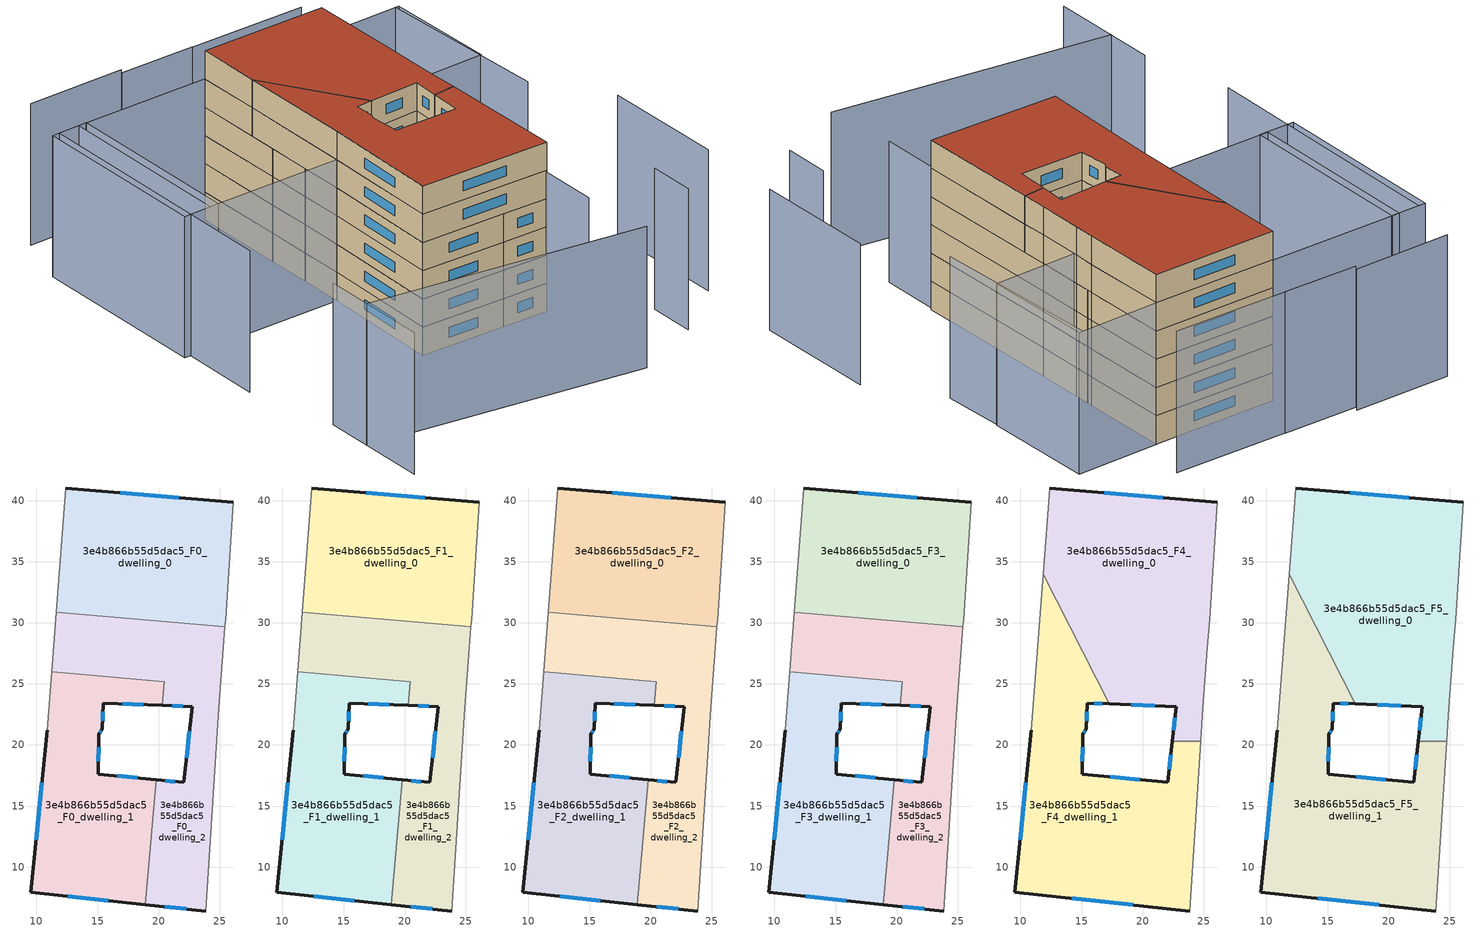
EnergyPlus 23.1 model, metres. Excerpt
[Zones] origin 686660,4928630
3e4b866b55d5dac5_F0_dwelling_0
 floor ground (EU_floor_Construction): 26.11,39.85 25.48,30.29 25.42,29.67 11.62,30.86 12.42,41.03 z0
 wall outside (EU_wall_Construction): 26.11,39.85 12.42,41.03 z0:3
 wall adiabatic (EU_wall_Construction): 25.42,29.67 25.48,30.29 26.11,39.85 / 12.42,41.03 11.62,30.86 z0:3
 wall to 3e4b866b55d5dac5_F0_dwelling_2 (EU_wall_Construction): 11.62,30.86 25.42,29.67 z0:3
 window (EU_Window_Construction): 21.66,40.24 16.87,40.65 z0.98:2.02
3e4b866b55d5dac5_F0_dwelling_1
 floor ground (EU_floor_Construction): 20.48,25.19 20.31,23.23 15.46,23.42 15.38,21.3 15.09,20.87 15.06,17.61 19.79,17.15 18.9,6.93 9.53,7.92 10.87,21.2 11.24,25.99 z0
 wall outside (EU_wall_Construction): 19.79,17.15 15.06,17.61 15.09,20.87 15.38,21.3 15.46,23.42 20.31,23.23 / 10.87,21.2 9.53,7.92 18.9,6.93 z0:3
 wall to 3e4b866b55d5dac5_F0_dwelling_2 (EU_wall_Construction): 18.9,6.93 19.79,17.15 / 20.31,23.23 20.48,25.19 11.24,25.99 z0:3
 wall adiabatic (EU_wall_Construction): 11.24,25.99 10.87,21.2 z0:3
 window (EU_Window_Construction): 15.41,21.99 15.43,22.73 / 15.18,21.01 15.29,21.16 / 15.07,18.67 15.08,19.81 / 18.25,17.3 16.6,17.46 / 12.58,7.6 15.86,7.25 / 10.43,16.89 9.97,12.24 / 17.04,23.36 18.73,23.29 z0.98:2.02
3e4b866b55d5dac5_F0_dwelling_2
 floor ground (EU_floor_Construction): 25.42,29.67 25.27,27.95 24.92,22.98 23.85,6.4 18.9,6.93 19.79,17.15 22.06,16.92 22.75,23.13 20.31,23.23 20.48,25.19 11.24,25.99 11.62,30.86 z0
 wall outside (EU_wall_Construction): 20.31,23.23 22.75,23.13 22.06,16.92 19.79,17.15 / 18.9,6.93 23.85,6.4 z0:3
 wall adiabatic (EU_wall_Construction): 11.62,30.86 11.24,25.99 / 23.85,6.4 24.92,22.98 25.27,27.95 25.42,29.67 z0:3
 window (EU_Window_Construction): 21.1,23.2 21.96,23.17 / 20.51,6.76 22.24,6.57 / 21.32,17 20.53,17.08 / 22.53,21.11 22.28,18.94 z0.98:2.02
3e4b866b55d5dac5_F1_dwelling_0
 floor to 3e4b866b55d5dac5_F0_dwelling_0 (EU_floor_Construction): 26.11,39.85 25.48,30.29 25.42,29.67 11.62,30.86 12.42,41.03 z3
 wall outside (EU_wall_Construction): 26.11,39.85 12.42,41.03 z3:6
 wall adiabatic (EU_wall_Construction): 25.42,29.67 25.48,30.29 26.11,39.85 / 12.42,41.03 11.62,30.86 z3:6
 wall to 3e4b866b55d5dac5_F1_dwelling_2 (EU_wall_Construction): 11.62,30.86 25.42,29.67 z3:6
 window (EU_Window_Construction): 21.66,40.24 16.87,40.65 z3.98:5.02
3e4b866b55d5dac5_F1_dwelling_1
 floor to 3e4b866b55d5dac5_F0_dwelling_1 (EU_floor_Construction): 20.48,25.19 20.31,23.23 15.46,23.42 15.38,21.3 15.09,20.87 15.06,17.61 19.79,17.15 18.9,6.93 9.53,7.92 10.87,21.2 11.24,25.99 z3
 wall outside (EU_wall_Construction): 19.79,17.15 15.06,17.61 15.09,20.87 15.38,21.3 15.46,23.42 20.31,23.23 / 10.87,21.2 9.53,7.92 18.9,6.93 z3:6
 wall to 3e4b866b55d5dac5_F1_dwelling_2 (EU_wall_Construction): 18.9,6.93 19.79,17.15 / 20.31,23.23 20.48,25.19 11.24,25.99 z3:6
 wall adiabatic (EU_wall_Construction): 11.24,25.99 10.87,21.2 z3:6
 window (EU_Window_Construction): 15.41,21.99 15.43,22.73 / 15.18,21.01 15.29,21.16 / 15.07,18.67 15.08,19.81 / 18.25,17.3 16.6,17.46 / 12.58,7.6 15.86,7.25 / 10.43,16.89 9.97,12.24 / 17.04,23.36 18.73,23.29 z3.98:5.02
3e4b866b55d5dac5_F1_dwelling_2
 floor to 3e4b866b55d5dac5_F0_dwelling_2 (EU_floor_Construction): 25.42,29.67 25.27,27.95 24.92,22.98 23.85,6.4 18.9,6.93 19.79,17.15 22.06,16.92 22.75,23.13 20.31,23.23 20.48,25.19 11.24,25.99 11.62,30.86 z3
 wall outside (EU_wall_Construction): 20.31,23.23 22.75,23.13 22.06,16.92 19.79,17.15 / 18.9,6.93 23.85,6.4 z3:6
 wall adiabatic (EU_wall_Construction): 11.62,30.86 11.24,25.99 / 23.85,6.4 24.92,22.98 25.27,27.95 25.42,29.67 z3:6
 window (EU_Window_Construction): 21.1,23.2 21.96,23.17 / 20.51,6.76 22.24,6.57 / 21.32,17 20.53,17.08 / 22.53,21.11 22.28,18.94 z3.98:5.02
3e4b866b55d5dac5_F2_dwelling_0
 floor to 3e4b866b55d5dac5_F1_dwelling_0 (EU_floor_Construction): 26.11,39.85 25.48,30.29 25.42,29.67 11.62,30.86 12.42,41.03 z6
 wall outside (EU_wall_Construction): 26.11,39.85 12.42,41.03 z6:9
 wall adiabatic (EU_wall_Construction): 25.42,29.67 25.48,30.29 26.11,39.85 / 12.42,41.03 11.62,30.86 z6:9
 wall to 3e4b866b55d5dac5_F2_dwelling_2 (EU_wall_Construction): 11.62,30.86 25.42,29.67 z6:9
 window (EU_Window_Construction): 21.66,40.24 16.87,40.65 z6.98:8.02
3e4b866b55d5dac5_F2_dwelling_1
 floor to 3e4b866b55d5dac5_F1_dwelling_1 (EU_floor_Construction): 20.48,25.19 20.31,23.23 15.46,23.42 15.38,21.3 15.09,20.87 15.06,17.61 19.79,17.15 18.9,6.93 9.53,7.92 10.87,21.2 11.24,25.99 z6
 wall outside (EU_wall_Construction): 19.79,17.15 15.06,17.61 15.09,20.87 15.38,21.3 15.46,23.42 20.31,23.23 / 10.87,21.2 9.53,7.92 18.9,6.93 z6:9
 wall to 3e4b866b55d5dac5_F2_dwelling_2 (EU_wall_Construction): 18.9,6.93 19.79,17.15 / 20.31,23.23 20.48,25.19 11.24,25.99 z6:9
 wall adiabatic (EU_wall_Construction): 11.24,25.99 10.87,21.2 z6:9
 window (EU_Window_Construction): 15.41,21.99 15.43,22.73 / 15.18,21.01 15.29,21.16 / 15.07,18.67 15.08,19.81 / 18.25,17.3 16.6,17.46 / 12.58,7.6 15.86,7.25 / 10.43,16.89 9.97,12.24 / 17.04,23.36 18.73,23.29 z6.98:8.02
3e4b866b55d5dac5_F2_dwelling_2
 floor to 3e4b866b55d5dac5_F1_dwelling_2 (EU_floor_Construction): 25.42,29.67 25.27,27.95 24.92,22.98 23.85,6.4 18.9,6.93 19.79,17.15 22.06,16.92 22.75,23.13 20.31,23.23 20.48,25.19 11.24,25.99 11.62,30.86 z6
 wall outside (EU_wall_Construction): 20.31,23.23 22.75,23.13 22.06,16.92 19.79,17.15 / 18.9,6.93 23.85,6.4 z6:9
 wall adiabatic (EU_wall_Construction): 11.62,30.86 11.24,25.99 / 23.85,6.4 24.92,22.98 25.27,27.95 25.42,29.67 z6:9
 window (EU_Window_Construction): 21.1,23.2 21.96,23.17 / 20.51,6.76 22.24,6.57 / 21.32,17 20.53,17.08 / 22.53,21.11 22.28,18.94 z6.98:8.02
3e4b866b55d5dac5_F3_dwelling_0
 floor to 3e4b866b55d5dac5_F2_dwelling_0 (EU_floor_Construction): 26.11,39.85 25.48,30.29 25.42,29.67 11.62,30.86 12.42,41.03 z9
 wall outside (EU_wall_Construction): 26.11,39.85 12.42,41.03 z9:12
 wall adiabatic (EU_wall_Construction): 25.42,29.67 25.48,30.29 26.11,39.85 / 12.42,41.03 11.62,30.86 z9:12
 wall to 3e4b866b55d5dac5_F3_dwelling_2 (EU_wall_Construction): 11.62,30.86 25.42,29.67 z9:12
 window (EU_Window_Construction): 21.66,40.24 16.87,40.65 z9.98:11.02
3e4b866b55d5dac5_F3_dwelling_1
 floor to 3e4b866b55d5dac5_F2_dwelling_1 (EU_floor_Construction): 20.48,25.19 20.31,23.23 15.46,23.42 15.38,21.3 15.09,20.87 15.06,17.61 19.79,17.15 18.9,6.93 9.53,7.92 10.87,21.2 11.24,25.99 z9
 wall outside (EU_wall_Construction): 19.79,17.15 15.06,17.61 15.09,20.87 15.38,21.3 15.46,23.42 20.31,23.23 / 10.87,21.2 9.53,7.92 18.9,6.93 z9:12
 wall to 3e4b866b55d5dac5_F3_dwelling_2 (EU_wall_Construction): 18.9,6.93 19.79,17.15 / 20.31,23.23 20.48,25.19 11.24,25.99 z9:12
 wall adiabatic (EU_wall_Construction): 11.24,25.99 10.87,21.2 z9:12
 window (EU_Window_Construction): 15.41,21.99 15.43,22.73 / 15.18,21.01 15.29,21.16 / 15.07,18.67 15.08,19.81 / 18.25,17.3 16.6,17.46 / 12.58,7.6 15.86,7.25 / 10.43,16.89 9.97,12.24 / 17.04,23.36 18.73,23.29 z9.98:11.02
3e4b866b55d5dac5_F3_dwelling_2
 floor to 3e4b866b55d5dac5_F2_dwelling_2 (EU_floor_Construction): 25.42,29.67 25.27,27.95 24.92,22.98 23.85,6.4 18.9,6.93 19.79,17.15 22.06,16.92 22.75,23.13 20.31,23.23 20.48,25.19 11.24,25.99 11.62,30.86 z9
 wall outside (EU_wall_Construction): 20.31,23.23 22.75,23.13 22.06,16.92 19.79,17.15 / 18.9,6.93 23.85,6.4 z9:12
 wall adiabatic (EU_wall_Construction): 11.62,30.86 11.24,25.99 / 23.85,6.4 24.92,22.98 25.27,27.95 25.42,29.67 z9:12
 window (EU_Window_Construction): 21.1,23.2 21.96,23.17 / 20.51,6.76 22.24,6.57 / 21.32,17 20.53,17.08 / 22.53,21.11 22.28,18.94 z9.98:11.02
3e4b866b55d5dac5_F4_dwelling_0
 floor to 3e4b866b55d5dac5_F3_dwelling_0 (EU_floor_Construction): 26.11,39.85 25.48,30.29 25.42,29.67 13.53,30.7 11.86,33.95 12.42,41.03 z12
 floor to 3e4b866b55d5dac5_F3_dwelling_2 (EU_floor_Construction): 25.42,29.67 25.27,27.95 24.92,22.98 24.75,20.28 22.43,20.28 22.75,23.13 20.31,23.23 20.48,25.19 16.15,25.56 13.53,30.7 z12
 floor to 3e4b866b55d5dac5_F3_dwelling_1 (EU_floor_Construction): 20.48,25.19 20.31,23.23 17.28,23.35 16.15,25.56 z12
 wall outside (EU_wall_Construction): 17.28,23.35 22.75,23.13 22.43,20.28 / 26.11,39.85 12.42,41.03 z12:15
 wall adiabatic (EU_wall_Construction): 24.75,20.28 24.92,22.98 25.27,27.95 25.48,30.29 26.11,39.85 / 12.42,41.03 11.86,33.96 z12:15
 wall to 3e4b866b55d5dac5_F4_dwelling_1 (EU_wall_Construction): 22.43,20.28 24.75,20.28 / 11.86,33.96 17.28,23.35 z12:15
 window (EU_Window_Construction): 22.65,22.21 22.54,21.21 / 19.06,23.28 20.97,23.2 / 21.66,40.24 16.87,40.65 z12.98:14.02
3e4b866b55d5dac5_F4_dwelling_1
 floor to 3e4b866b55d5dac5_F3_dwelling_1 (EU_floor_Construction): 17.28,23.35 15.46,23.42 15.38,21.3 15.09,20.87 15.06,17.61 19.79,17.15 18.9,6.93 9.53,7.92 10.87,21.2 11.24,25.99 16.15,25.56 z12
 floor to 3e4b866b55d5dac5_F3_dwelling_0 (EU_floor_Construction): 11.86,33.95 13.53,30.7 11.62,30.86 z12
 floor to 3e4b866b55d5dac5_F3_dwelling_2 (EU_floor_Construction): 24.75,20.28 23.85,6.4 18.9,6.93 19.79,17.15 22.06,16.92 22.43,20.28 z12; 13.53,30.7 16.15,25.56 11.24,25.99 11.62,30.86 z12
 wall outside (EU_wall_Construction): 22.43,20.28 22.06,16.92 15.06,17.61 15.09,20.87 15.38,21.3 15.46,23.42 17.28,23.35 / 10.87,21.2 9.53,7.92 23.85,6.4 z12:15
 wall adiabatic (EU_wall_Construction): 11.86,33.96 10.87,21.2 / 23.85,6.4 24.75,20.28 z12:15
 window (EU_Window_Construction): 16.05,23.4 16.69,23.37 / 15.41,21.99 15.43,22.73 / 15.18,21.01 15.29,21.16 / 15.07,18.67 15.08,19.81 / 19.78,17.15 17.34,17.39 / 22.31,19.19 22.18,18.02 / 14.19,7.43 19.19,6.9 / 10.43,16.89 9.97,12.24 z12.98:14.02
3e4b866b55d5dac5_F5_dwelling_0
 floor to 3e4b866b55d5dac5_F4_dwelling_0 (EU_floor_Construction): 26.11,39.85 25.48,30.29 25.27,27.95 24.92,22.98 24.75,20.28 22.43,20.28 22.75,23.13 17.28,23.35 11.86,33.96 12.42,41.03 z15
 wall outside (EU_wall_Construction): 17.28,23.35 22.75,23.13 22.43,20.28 / 26.11,39.85 12.42,41.03 z15:18
 wall adiabatic (EU_wall_Construction): 24.75,20.28 24.92,22.98 25.27,27.95 25.48,30.29 26.11,39.85 / 12.42,41.03 11.86,33.96 z15:18
 wall to 3e4b866b55d5dac5_F5_dwelling_1 (EU_wall_Construction): 22.43,20.28 24.75,20.28 / 11.86,33.96 17.28,23.35 z15:18
 window (EU_Window_Construction): 22.65,22.21 22.54,21.21 / 19.06,23.28 20.97,23.2 / 21.66,40.24 16.87,40.65 z15.98:17.02
 roof outside (EU_roof_Construction): 24.75,20.28 24.92,22.98 25.27,27.95 25.48,30.29 26.11,39.85 12.42,41.03 11.86,33.96 17.28,23.35 22.75,23.13 22.43,20.28 z18
3e4b866b55d5dac5_F5_dwelling_1
 floor to 3e4b866b55d5dac5_F4_dwelling_1 (EU_floor_Construction): 11.86,33.96 17.28,23.35 15.46,23.42 15.38,21.3 15.09,20.87 15.06,17.61 22.06,16.92 22.43,20.28 24.75,20.28 23.85,6.4 9.53,7.92 10.87,21.2 z15
 wall outside (EU_wall_Construction): 22.43,20.28 22.06,16.92 15.06,17.61 15.09,20.87 15.38,21.3 15.46,23.42 17.28,23.35 / 10.87,21.2 9.53,7.92 23.85,6.4 z15:18
 wall adiabatic (EU_wall_Construction): 11.86,33.96 10.87,21.2 / 23.85,6.4 24.75,20.28 z15:18
 window (EU_Window_Construction): 16.05,23.4 16.69,23.37 / 15.41,21.99 15.43,22.73 / 15.18,21.01 15.29,21.16 / 15.07,18.67 15.08,19.81 / 19.78,17.15 17.34,17.39 / 22.31,19.19 22.18,18.02 / 14.19,7.43 19.19,6.9 / 10.43,16.89 9.97,12.24 z15.98:17.02
 roof outside (EU_roof_Construction): 23.85,6.4 24.75,20.28 22.43,20.28 22.06,16.92 15.06,17.61 15.09,20.87 15.38,21.3 15.46,23.42 17.28,23.35 11.86,33.96 10.87,21.2 9.53,7.92 z18
shading: -5.66,3.69 -6.63,-8.47 / -4.7,42.49 -7.13,13.65 / 34.19,20.3 34.89,39.3 / 28.46,45.23 15.71,46.42 / 15.77,46.42 7.56,47.16 / -6.06,-1.33 23.34,-7.94 / 31.16,-5.12 31.55,-0.08 / 37.67,-0.82 38.61,12.7 / 23.15,-0.16 25.27,27.95 / 7.88,47.67 -2.83,48.49 / -5.5,42.56 -1.52,42.24 / -1.52,42.24 -3.1,22.32 / -3.1,22.32 -7.08,22.63 / -7.08,22.63 -5.5,42.56 / 10.87,21.2 -4.01,22.43 / -4.01,22.43 -2.38,42.31 / -2.38,42.31 12.51,41.09 / 12.51,41.09 10.87,21.2 / 35.31,39.28 34.52,27.07 / 34.52,27.07 25.25,27.67 / 25.25,27.67 26.04,39.88 / 26.04,39.88 35.31,39.28 z0:15
[Building]
EU S2 Campaign: North Axis=0; Terrain=City; Solar Distribution=FullExterior
[Site:Location]
Bologna: Latitude=44.5; Longitude=11.25; Time Zone=1; Elevation=37
[SizingPeriod:WeatherFileDays]
AnnualSizingPeriod: Begin Month=1; Begin Day of Month=1; End Month=12; End Day of Month=31; Day of Week for Start Day=Monday; Use Weather File Daylight Saving Period=No; Use Weather File Rain and Snow Indicators=No
[MATERIAL]
EU_InternalMass_Material: Roughness=MediumRough; Thickness=0.1; Conductivity=1; Density=1800; Specific Heat=900; Thermal Absorptance=0.9; Solar Absorptance=0.7; Visible Absorptance=0.7
[MATERIAL:NOMASS] Roughness=MediumRough; Thermal Absorptance=0.9; Solar Absorptance=0.7; Visible Absorptance=0.7
Name | Thermal Resistance
EU_wall_NoMass | 0.905828
EU_roof_NoMass | 0.37593
EU_floor_NoMass | 0.67114
[WINDOWMATERIAL:SIMPLEGLAZINGSYSTEM]
EU_Window_SimpleGlazing: UFactor=4.52486; Solar Heat Gain Coefficient=0.85; Visible Transmittance=0.85
[CONSTRUCTION]
EU_wall_Construction: EU_wall_NoMass
EU_roof_Construction: EU_roof_NoMass
EU_floor_Construction: EU_floor_NoMass
EU_InternalMass_Construction: EU_InternalMass_Material
EU_Window_Construction: EU_Window_SimpleGlazing
[ZONE] Type=1; Multiplier=1; Ceiling Height=autocalculate; Floor Area=autocalculate; Part of Total Floor Area=Yes
Name | Volume
3e4b866b55d5dac5_F0_dwelling_0; 3e4b866b55d5dac5_F1_dwelling_0; 3e4b866b55d5dac5_F2_dwelling_0; 3e4b866b55d5dac5_F3_dwelling_0 | 422.509
3e4b866b55d5dac5_F4_dwelling_0; 3e4b866b55d5dac5_F5_dwelling_0 | 633.785
3e4b866b55d5dac5_F0_dwelling_1; 3e4b866b55d5dac5_F1_dwelling_1; 3e4b866b55d5dac5_F2_dwelling_1; 3e4b866b55d5dac5_F3_dwelling_1 | 422.514
3e4b866b55d5dac5_F4_dwelling_1; 3e4b866b55d5dac5_F5_dwelling_1 | 633.766
3e4b866b55d5dac5_F0_dwelling_2; 3e4b866b55d5dac5_F1_dwelling_2; 3e4b866b55d5dac5_F2_dwelling_2; 3e4b866b55d5dac5_F3_dwelling_2 | 422.512
[INTERNALMASS] Construction=EU_InternalMass_Construction
Name | Zone or ZoneList | Surface Area
3e4b866b55d5dac5_F0_dwelling_0_EU_InternalMass | 3e4b866b55d5dac5_F0_dwelling_0 | 140.838
3e4b866b55d5dac5_F0_dwelling_1_EU_InternalMass | 3e4b866b55d5dac5_F0_dwelling_1 | 140.836
3e4b866b55d5dac5_F0_dwelling_2_EU_InternalMass | 3e4b866b55d5dac5_F0_dwelling_2 | 140.837
3e4b866b55d5dac5_F1_dwelling_0_EU_InternalMass | 3e4b866b55d5dac5_F1_dwelling_0 | 140.838
3e4b866b55d5dac5_F1_dwelling_1_EU_InternalMass | 3e4b866b55d5dac5_F1_dwelling_1 | 140.836
3e4b866b55d5dac5_F1_dwelling_2_EU_InternalMass | 3e4b866b55d5dac5_F1_dwelling_2 | 140.837
3e4b866b55d5dac5_F2_dwelling_0_EU_InternalMass | 3e4b866b55d5dac5_F2_dwelling_0 | 140.838
3e4b866b55d5dac5_F2_dwelling_1_EU_InternalMass | 3e4b866b55d5dac5_F2_dwelling_1 | 140.836
3e4b866b55d5dac5_F2_dwelling_2_EU_InternalMass | 3e4b866b55d5dac5_F2_dwelling_2 | 140.837
3e4b866b55d5dac5_F3_dwelling_0_EU_InternalMass | 3e4b866b55d5dac5_F3_dwelling_0 | 140.838
3e4b866b55d5dac5_F3_dwelling_1_EU_InternalMass | 3e4b866b55d5dac5_F3_dwelling_1 | 140.836
3e4b866b55d5dac5_F3_dwelling_2_EU_InternalMass | 3e4b866b55d5dac5_F3_dwelling_2 | 140.837
3e4b866b55d5dac5_F4_dwelling_0_EU_InternalMass | 3e4b866b55d5dac5_F4_dwelling_0 | 211.262
3e4b866b55d5dac5_F4_dwelling_1_EU_InternalMass | 3e4b866b55d5dac5_F4_dwelling_1 | 211.256
3e4b866b55d5dac5_F5_dwelling_0_EU_InternalMass | 3e4b866b55d5dac5_F5_dwelling_0 | 211.262
3e4b866b55d5dac5_F5_dwelling_1_EU_InternalMass | 3e4b866b55d5dac5_F5_dwelling_1 | 211.256
[OTHEREQUIPMENT] Fuel Type=Electricity; Design Level Calculation Method=Watts/Area; Power per Zone Floor Area=1; Fraction Latent=0; Fraction Radiant=0; Fraction Lost=0; Carbon Dioxide Generation Rate=0; EndUse Subcategory=EU_Step8_InternalGains
Name | Zone or ZoneList or Space or SpaceList | Schedule
EU_Step8_InternalGain_3e4b866b55d5dac5_F0_dwelling_0_f000 | 3e4b866b55d5dac5_F0_dwelling_0 | EU_Step8_GainSchedule_3e4b866b55d5dac5_F0_dwelling_0_f000
EU_Step8_InternalGain_3e4b866b55d5dac5_F0_dwelling_1_f000 | 3e4b866b55d5dac5_F0_dwelling_1 | EU_Step8_GainSchedule_3e4b866b55d5dac5_F0_dwelling_1_f000
EU_Step8_InternalGain_3e4b866b55d5dac5_F0_dwelling_2_f000 | 3e4b866b55d5dac5_F0_dwelling_2 | EU_Step8_GainSchedule_3e4b866b55d5dac5_F0_dwelling_2_f000
EU_Step8_InternalGain_3e4b866b55d5dac5_F1_dwelling_0_f000 | 3e4b866b55d5dac5_F1_dwelling_0 | EU_Step8_GainSchedule_3e4b866b55d5dac5_F1_dwelling_0_f000
EU_Step8_InternalGain_3e4b866b55d5dac5_F1_dwelling_1_f000 | 3e4b866b55d5dac5_F1_dwelling_1 | EU_Step8_GainSchedule_3e4b866b55d5dac5_F1_dwelling_1_f000
EU_Step8_InternalGain_3e4b866b55d5dac5_F1_dwelling_2_f000 | 3e4b866b55d5dac5_F1_dwelling_2 | EU_Step8_GainSchedule_3e4b866b55d5dac5_F1_dwelling_2_f000
EU_Step8_InternalGain_3e4b866b55d5dac5_F2_dwelling_0_f000 | 3e4b866b55d5dac5_F2_dwelling_0 | EU_Step8_GainSchedule_3e4b866b55d5dac5_F2_dwelling_0_f000
EU_Step8_InternalGain_3e4b866b55d5dac5_F2_dwelling_1_f000 | 3e4b866b55d5dac5_F2_dwelling_1 | EU_Step8_GainSchedule_3e4b866b55d5dac5_F2_dwelling_1_f000
EU_Step8_InternalGain_3e4b866b55d5dac5_F2_dwelling_2_f000 | 3e4b866b55d5dac5_F2_dwelling_2 | EU_Step8_GainSchedule_3e4b866b55d5dac5_F2_dwelling_2_f000
EU_Step8_InternalGain_3e4b866b55d5dac5_F3_dwelling_0_f000 | 3e4b866b55d5dac5_F3_dwelling_0 | EU_Step8_GainSchedule_3e4b866b55d5dac5_F3_dwelling_0_f000
EU_Step8_InternalGain_3e4b866b55d5dac5_F3_dwelling_1_f000 | 3e4b866b55d5dac5_F3_dwelling_1 | EU_Step8_GainSchedule_3e4b866b55d5dac5_F3_dwelling_1_f000
EU_Step8_InternalGain_3e4b866b55d5dac5_F3_dwelling_2_f000 | 3e4b866b55d5dac5_F3_dwelling_2 | EU_Step8_GainSchedule_3e4b866b55d5dac5_F3_dwelling_2_f000
EU_Step8_InternalGain_3e4b866b55d5dac5_F4_dwelling_0_f000 | 3e4b866b55d5dac5_F4_dwelling_0 | EU_Step8_GainSchedule_3e4b866b55d5dac5_F4_dwelling_0_f000
EU_Step8_InternalGain_3e4b866b55d5dac5_F4_dwelling_1_f000 | 3e4b866b55d5dac5_F4_dwelling_1 | EU_Step8_GainSchedule_3e4b866b55d5dac5_F4_dwelling_1_f000
EU_Step8_InternalGain_3e4b866b55d5dac5_F5_dwelling_0_f000 | 3e4b866b55d5dac5_F5_dwelling_0 | EU_Step8_GainSchedule_3e4b866b55d5dac5_F5_dwelling_0_f000
EU_Step8_InternalGain_3e4b866b55d5dac5_F5_dwelling_1_f000 | 3e4b866b55d5dac5_F5_dwelling_1 | EU_Step8_GainSchedule_3e4b866b55d5dac5_F5_dwelling_1_f000
[ZONEVENTILATION:DESIGNFLOWRATE] Schedule=EU_AlwaysOn; Design Flow Rate Calculation Method=AirChanges/Hour; Air Changes per Hour=0.73129; Ventilation Type=Natural; Fan Pressure Rise=0; Fan Total Efficiency=1; Constant Term Coefficient=1; Temperature Term Coefficient=0; Velocity Term Coefficient=0; Velocity Squared Term Coefficient=0; Minimum Indoor Temperature=-100; Maximum Indoor Temperature=100; Delta Temperature=-100; Minimum Outdoor Temperature=-100; Maximum Outdoor Temperature=100; Maximum Wind Speed=40
Name | Zone or ZoneList or Space or SpaceList
EU_ConstantAir_3e4b866b55d5dac5_F0_dwelling_0 | 3e4b866b55d5dac5_F0_dwelling_0
EU_ConstantAir_3e4b866b55d5dac5_F0_dwelling_1 | 3e4b866b55d5dac5_F0_dwelling_1
EU_ConstantAir_3e4b866b55d5dac5_F0_dwelling_2 | 3e4b866b55d5dac5_F0_dwelling_2
EU_ConstantAir_3e4b866b55d5dac5_F1_dwelling_0 | 3e4b866b55d5dac5_F1_dwelling_0
EU_ConstantAir_3e4b866b55d5dac5_F1_dwelling_1 | 3e4b866b55d5dac5_F1_dwelling_1
EU_ConstantAir_3e4b866b55d5dac5_F1_dwelling_2 | 3e4b866b55d5dac5_F1_dwelling_2
EU_ConstantAir_3e4b866b55d5dac5_F2_dwelling_0 | 3e4b866b55d5dac5_F2_dwelling_0
EU_ConstantAir_3e4b866b55d5dac5_F2_dwelling_1 | 3e4b866b55d5dac5_F2_dwelling_1
EU_ConstantAir_3e4b866b55d5dac5_F2_dwelling_2 | 3e4b866b55d5dac5_F2_dwelling_2
EU_ConstantAir_3e4b866b55d5dac5_F3_dwelling_0 | 3e4b866b55d5dac5_F3_dwelling_0
EU_ConstantAir_3e4b866b55d5dac5_F3_dwelling_1 | 3e4b866b55d5dac5_F3_dwelling_1
EU_ConstantAir_3e4b866b55d5dac5_F3_dwelling_2 | 3e4b866b55d5dac5_F3_dwelling_2
EU_ConstantAir_3e4b866b55d5dac5_F4_dwelling_0 | 3e4b866b55d5dac5_F4_dwelling_0
EU_ConstantAir_3e4b866b55d5dac5_F4_dwelling_1 | 3e4b866b55d5dac5_F4_dwelling_1
EU_ConstantAir_3e4b866b55d5dac5_F5_dwelling_0 | 3e4b866b55d5dac5_F5_dwelling_0
EU_ConstantAir_3e4b866b55d5dac5_F5_dwelling_1 | 3e4b866b55d5dac5_F5_dwelling_1
[HVACTEMPLATE:THERMOSTAT] Constant Heating Setpoint=20; Constant Cooling Setpoint=50
EU_HeatOnly_3e4b866b55d5dac5_F0_dwelling_0; EU_HeatOnly_3e4b866b55d5dac5_F0_dwelling_1; EU_HeatOnly_3e4b866b55d5dac5_F0_dwelling_2; EU_HeatOnly_3e4b866b55d5dac5_F1_dwelling_0; EU_HeatOnly_3e4b866b55d5dac5_F1_dwelling_1; EU_HeatOnly_3e4b866b55d5dac5_F1_dwelling_2; EU_HeatOnly_3e4b866b55d5dac5_F2_dwelling_0; EU_HeatOnly_3e4b866b55d5dac5_F2_dwelling_1; EU_HeatOnly_3e4b866b55d5dac5_F2_dwelling_2; EU_HeatOnly_3e4b866b55d5dac5_F3_dwelling_0; EU_HeatOnly_3e4b866b55d5dac5_F3_dwelling_1; EU_HeatOnly_3e4b866b55d5dac5_F3_dwelling_2; EU_HeatOnly_3e4b866b55d5dac5_F4_dwelling_0; EU_HeatOnly_3e4b866b55d5dac5_F4_dwelling_1; EU_HeatOnly_3e4b866b55d5dac5_F5_dwelling_0; EU_HeatOnly_3e4b866b55d5dac5_F5_dwelling_1
[HVACTEMPLATE:ZONE:IDEALLOADSAIRSYSTEM] System Availability Schedule=EU_AlwaysOn; Maximum Heating Supply Air Temperature=50; Minimum Cooling Supply Air Temperature=13; Maximum Heating Supply Air Humidity Ratio=0.0156; Minimum Cooling Supply Air Humidity Ratio=0.0077; Heating Limit=NoLimit; Cooling Limit=NoLimit; Heating Availability Schedule=EU_AlwaysOn; Cooling Availability Schedule=EU_CoolingOff; Dehumidification Control Type=ConstantSensibleHeatRatio; Cooling Sensible Heat Ratio=0.7; Dehumidification Setpoint=60; Humidification Control Type=None; Humidification Setpoint=30; Outdoor Air Method=None; Outdoor Air Flow Rate per Person=0.00944; Outdoor Air Flow Rate per Zone Floor Area=0; Outdoor Air Flow Rate per Zone=0; Demand Controlled Ventilation Type=None; Outdoor Air Economizer Type=NoEconomizer; Heat Recovery Type=None; Sensible Heat Recovery Effectiveness=0.7; Latent Heat Recovery Effectiveness=0.65
Name | Template Thermostat
3e4b866b55d5dac5_F0_dwelling_0 | EU_HeatOnly_3e4b866b55d5dac5_F0_dwelling_0
3e4b866b55d5dac5_F0_dwelling_1 | EU_HeatOnly_3e4b866b55d5dac5_F0_dwelling_1
3e4b866b55d5dac5_F0_dwelling_2 | EU_HeatOnly_3e4b866b55d5dac5_F0_dwelling_2
3e4b866b55d5dac5_F1_dwelling_0 | EU_HeatOnly_3e4b866b55d5dac5_F1_dwelling_0
3e4b866b55d5dac5_F1_dwelling_1 | EU_HeatOnly_3e4b866b55d5dac5_F1_dwelling_1
3e4b866b55d5dac5_F1_dwelling_2 | EU_HeatOnly_3e4b866b55d5dac5_F1_dwelling_2
3e4b866b55d5dac5_F2_dwelling_0 | EU_HeatOnly_3e4b866b55d5dac5_F2_dwelling_0
3e4b866b55d5dac5_F2_dwelling_1 | EU_HeatOnly_3e4b866b55d5dac5_F2_dwelling_1
3e4b866b55d5dac5_F2_dwelling_2 | EU_HeatOnly_3e4b866b55d5dac5_F2_dwelling_2
3e4b866b55d5dac5_F3_dwelling_0 | EU_HeatOnly_3e4b866b55d5dac5_F3_dwelling_0
3e4b866b55d5dac5_F3_dwelling_1 | EU_HeatOnly_3e4b866b55d5dac5_F3_dwelling_1
3e4b866b55d5dac5_F3_dwelling_2 | EU_HeatOnly_3e4b866b55d5dac5_F3_dwelling_2
3e4b866b55d5dac5_F4_dwelling_0 | EU_HeatOnly_3e4b866b55d5dac5_F4_dwelling_0
3e4b866b55d5dac5_F4_dwelling_1 | EU_HeatOnly_3e4b866b55d5dac5_F4_dwelling_1
3e4b866b55d5dac5_F5_dwelling_0 | EU_HeatOnly_3e4b866b55d5dac5_F5_dwelling_0
3e4b866b55d5dac5_F5_dwelling_1 | EU_HeatOnly_3e4b866b55d5dac5_F5_dwelling_1
[SIZING:ZONE] Zone Cooling Design Supply Air Temperature Input Method=SupplyAirTemperature; Zone Cooling Design Supply Air Temperature=13; Zone Heating Design Supply Air Temperature Input Method=SupplyAirTemperature; Zone Heating Design Supply Air Temperature=50; Zone Cooling Design Supply Air Humidity Ratio=0.008; Zone Heating Design Supply Air Humidity Ratio=0.008; Cooling Design Air Flow Method=DesignDay; Cooling Design Air Flow Rate=0; Cooling Minimum Air Flow per Zone Floor Area=0.000762; Cooling Minimum Air Flow=0; Cooling Minimum Air Flow Fraction=0.2; Heating Design Air Flow Method=DesignDay; Heating Design Air Flow Rate=0; Heating Maximum Air Flow per Zone Floor Area=0.002032; Heating Maximum Air Flow=0.141576; Heating Maximum Air Flow Fraction=0.3; Account for Dedicated Outdoor Air System=No; Dedicated Outdoor Air System Control Strategy=NeutralSupplyAir; Dedicated Outdoor Air Low Setpoint Temperature for Design=autosize; Dedicated Outdoor Air High Setpoint Temperature for Design=autosize; Zone Load Sizing Method=Sensible Load Only No Latent Load; Zone Latent Cooling Design Supply Air Humidity Ratio Input Method=HumidityRatioDifference; Zone Cooling Design Supply Air Humidity Ratio Difference=0.005; Zone Latent Heating Design Supply Air Humidity Ratio Input Method=HumidityRatioDifference; Zone Humidification Design Supply Air Humidity Ratio Difference=0.005
3e4b866b55d5dac5_F0_dwelling_0; 3e4b866b55d5dac5_F0_dwelling_1; 3e4b866b55d5dac5_F0_dwelling_2; 3e4b866b55d5dac5_F1_dwelling_0; 3e4b866b55d5dac5_F1_dwelling_1; 3e4b866b55d5dac5_F1_dwelling_2; 3e4b866b55d5dac5_F2_dwelling_0; 3e4b866b55d5dac5_F2_dwelling_1; 3e4b866b55d5dac5_F2_dwelling_2; 3e4b866b55d5dac5_F3_dwelling_0; 3e4b866b55d5dac5_F3_dwelling_1; 3e4b866b55d5dac5_F3_dwelling_2; 3e4b866b55d5dac5_F4_dwelling_0; 3e4b866b55d5dac5_F4_dwelling_1; 3e4b866b55d5dac5_F5_dwelling_0; 3e4b866b55d5dac5_F5_dwelling_1
[SCHEDULE:CONSTANT]
Name | Hourly Value
EU_AlwaysOn | 1
EU_CoolingOff | 0
[SCHEDULE:FILE] Column Number=1; Rows to Skip at Top=0; Number of Hours of Data=8760; Column Separator=Comma; Interpolate to Timestep=No; Minutes per Item=60; Adjust Schedule for Daylight Savings=Yes
Name | File
EU_Step8_GainSchedule_3e4b866b55d5dac5_F0_dwelling_0_f000 | ../../schedules/3e4b866b55d5dac5/3e4b866b55d5dac5_F0_dwelling_0_f000_gain.csv
EU_Step8_GainSchedule_3e4b866b55d5dac5_F0_dwelling_1_f000 | ../../schedules/3e4b866b55d5dac5/3e4b866b55d5dac5_F0_dwelling_1_f000_gain.csv
EU_Step8_GainSchedule_3e4b866b55d5dac5_F0_dwelling_2_f000 | ../../schedules/3e4b866b55d5dac5/3e4b866b55d5dac5_F0_dwelling_2_f000_gain.csv
EU_Step8_GainSchedule_3e4b866b55d5dac5_F1_dwelling_0_f000 | ../../schedules/3e4b866b55d5dac5/3e4b866b55d5dac5_F1_dwelling_0_f000_gain.csv
EU_Step8_GainSchedule_3e4b866b55d5dac5_F1_dwelling_1_f000 | ../../schedules/3e4b866b55d5dac5/3e4b866b55d5dac5_F1_dwelling_1_f000_gain.csv
EU_Step8_GainSchedule_3e4b866b55d5dac5_F1_dwelling_2_f000 | ../../schedules/3e4b866b55d5dac5/3e4b866b55d5dac5_F1_dwelling_2_f000_gain.csv
EU_Step8_GainSchedule_3e4b866b55d5dac5_F2_dwelling_0_f000 | ../../schedules/3e4b866b55d5dac5/3e4b866b55d5dac5_F2_dwelling_0_f000_gain.csv
EU_Step8_GainSchedule_3e4b866b55d5dac5_F2_dwelling_1_f000 | ../../schedules/3e4b866b55d5dac5/3e4b866b55d5dac5_F2_dwelling_1_f000_gain.csv
EU_Step8_GainSchedule_3e4b866b55d5dac5_F2_dwelling_2_f000 | ../../schedules/3e4b866b55d5dac5/3e4b866b55d5dac5_F2_dwelling_2_f000_gain.csv
EU_Step8_GainSchedule_3e4b866b55d5dac5_F3_dwelling_0_f000 | ../../schedules/3e4b866b55d5dac5/3e4b866b55d5dac5_F3_dwelling_0_f000_gain.csv
EU_Step8_GainSchedule_3e4b866b55d5dac5_F3_dwelling_1_f000 | ../../schedules/3e4b866b55d5dac5/3e4b866b55d5dac5_F3_dwelling_1_f000_gain.csv
EU_Step8_GainSchedule_3e4b866b55d5dac5_F3_dwelling_2_f000 | ../../schedules/3e4b866b55d5dac5/3e4b866b55d5dac5_F3_dwelling_2_f000_gain.csv
EU_Step8_GainSchedule_3e4b866b55d5dac5_F4_dwelling_0_f000 | ../../schedules/3e4b866b55d5dac5/3e4b866b55d5dac5_F4_dwelling_0_f000_gain.csv
EU_Step8_GainSchedule_3e4b866b55d5dac5_F4_dwelling_1_f000 | ../../schedules/3e4b866b55d5dac5/3e4b866b55d5dac5_F4_dwelling_1_f000_gain.csv
EU_Step8_GainSchedule_3e4b866b55d5dac5_F5_dwelling_0_f000 | ../../schedules/3e4b866b55d5dac5/3e4b866b55d5dac5_F5_dwelling_0_f000_gain.csv
EU_Step8_GainSchedule_3e4b866b55d5dac5_F5_dwelling_1_f000 | ../../schedules/3e4b866b55d5dac5/3e4b866b55d5dac5_F5_dwelling_1_f000_gain.csv
